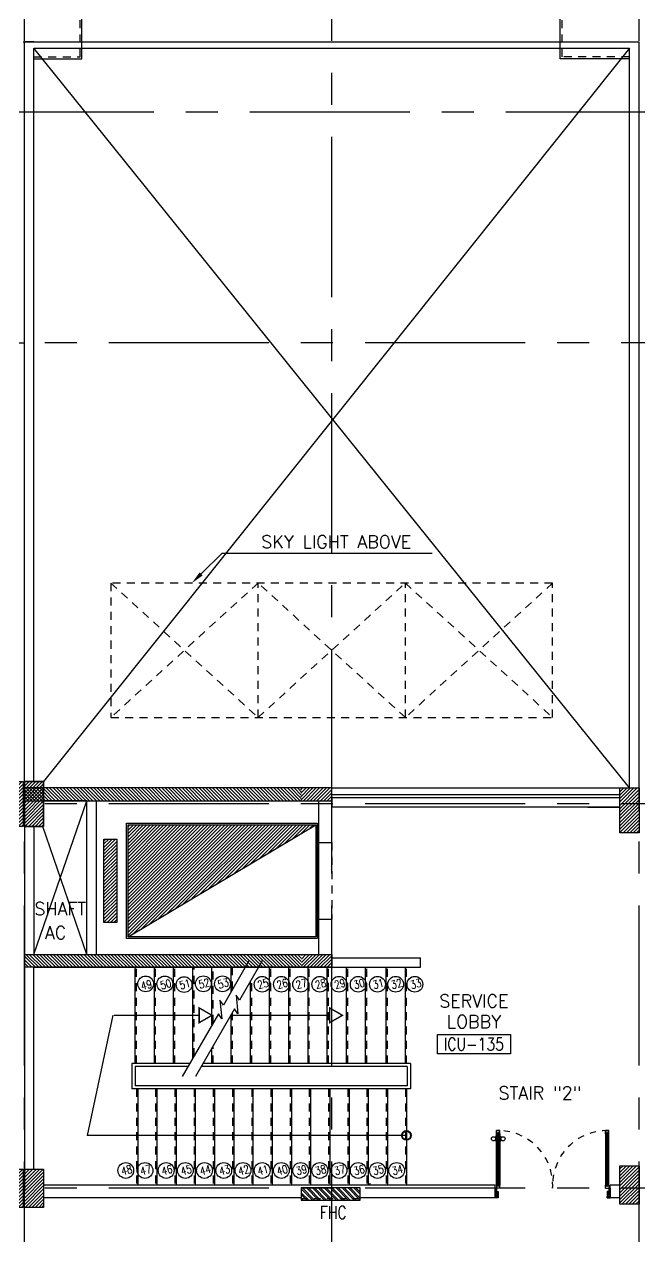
# Model space of a CAD drawing. Extents: x 276011.4 to 276105.3, y 57291.9 to 57371.4.
# Drawn here: x 276052.79 to 276062.41, y 57329.23 to 57348.16 of the extents above; entities that cross this region are included whole.
import ezdxf
from ezdxf.enums import TextEntityAlignment as Align

# ---------------------------------------------------------------- set-up
doc = ezdxf.new("R2010")
doc.units = 0
doc.header["$MEASUREMENT"] = 0
for name, pattern in [('CENTERX2', [4, 2.5, -0.5, 0.5, -0.5]), ('HIDDEN', [0.375, 0.25, -0.125]), ('HIDDEN2', [0.1875, 0.125, -0.0625])]:
    doc.linetypes.add(name, pattern=pattern)
for name, color, linetype in [('AXES', 11, 'CENTERX2'), ('COL', 11, 'CONTINUOUS'), ('DOOR', 11, 'CONTINUOUS'), ('FHC', 11, 'CONTINUOUS'), ('HAT', 11, 'CONTINUOUS'), ('HIDDEN', 11, 'HIDDEN2'), ('INSUL', 11, 'CONTINUOUS'), ('LIFTS', 11, 'CONTINUOUS'), ('RM-BOX', 11, 'CONTINUOUS'), ('RM-IND', 11, 'CONTINUOUS'), ('RM-NAME', 11, 'CONTINUOUS'), ('RM-NO', 11, 'CONTINUOUS'), ('ROOF', 11, 'CONTINUOUS'), ('SHAFT', 11, 'CONTINUOUS'), ('STR', 11, 'CONTINUOUS'), ('WALL', 11, 'CONTINUOUS')]:
    doc.layers.add(name, color=color, linetype=linetype)
doc.styles.add('ROMANS', font='ROMANS.shx', dxfattribs={"width": 0.6})
pattern_1 = [(135, (276353.31168, 57274.97192), (0.0265165043, 0.0265165043), [])]
pattern_2 = [(45, (0, 0), (-0.0265165042945, 0.0265165042945), [])]

# ---------------------------------------------------------------- blocks, each defined once
blk = doc.blocks.new('RM1')
at = {"layer": 'RM-BOX'}
blk.add_lwpolyline([(570, -200), (-570, -200), (-570, -500), (570, -500)], close=True, dxfattribs=at)
at = {"layer": 'RM-NAME', "style": 'ROMANS'}
for tag, p in [('ROOMNAME1', (0, 324)), ('ROOMNAME2', (0, 0))]:
    blk.add_attdef(tag, text='', height=200, dxfattribs=at).set_placement(p, align=Align.MIDDLE)
at = {"layer": 'RM-NO', "style": 'ROMANS', "width": 0.8}
blk.add_attdef('ROOMNO', text='', height=200, dxfattribs=at).set_placement((0, -350), align=Align.MIDDLE)
blk = doc.blocks.new('A$C272A55A0')
at = {"layer": 'DOOR', "color": 0, "linetype": 'ByBlock'}
for p, q in [((0, 900), (0, 1050)), ((50, 1050), (0, 1050)), ((25, 950), (50, 950)), ((25, 900), (25, 950)), ((50, 950), (50, 1050)), ((1750, 950), (1750, 1050)), ((1750, 1050), (1800, 1050)), ((1775, 950), (1750, 950)), ((1775, 900), (1775, 950)), ((1800, 1050), (1800, 900)), ((0, 900), (25, 900)), ((75, 900), (25, 900)), ((25, 850), (25, 900)), ((42, 850), (25, 850)), ((58, 870), (42, 870)), ((42, 870), (42, 850)), ((58, 850), (58, 870)), ((75, 850), (58, 850)), ((75, 900), (75, 850)), ((1725, 900), (1775, 900)), ((1725, 900), (1725, 850)), ((1725, 850), (1742, 850)), ((1742, 870), (1758, 870)), ((1742, 850), (1742, 870)), ((1758, 870), (1758, 850)), ((1758, 850), (1775, 850)), ((1800, 900), (1775, 900)), ((1775, 850), (1775, 900)), ((25, 50), (42, 50)), ((25, 50), (25, 0)), ((25, 0), (75, 0)), ((75, 0), (25, 0)), ((42, 50), (42, 30)), ((42, 30), (58, 30)), ((58, 50), (75, 50)), ((58, 50), (58, 30)), ((75, 50), (75, 0)), ((1718, 160), (1709, 160)), ((1709, 95), (1709, 160)), ((1718, 95), (1709, 95)), ((1725, 173), (1718, 173)), ((1718, 173), (1718, 83)), ((1718, 95), (1718, 160)), ((1725, 83), (1718, 83)), ((1742, 50), (1725, 50)), ((1725, 50), (1725, 0)), ((1775, 0), (1725, 0)), ((1725, 0), (1775, 0)), ((1742, 50), (1742, 30)), ((1758, 30), (1742, 30)), ((1775, 50), (1758, 50)), ((1758, 50), (1758, 30)), ((1775, 173), (1782, 173)), ((1775, 83), (1782, 83)), ((1775, 50), (1775, 0)), ((1782, 173), (1782, 83)), ((1782, 160), (1791, 160)), ((1782, 95), (1782, 160)), ((1782, 95), (1791, 95)), ((1791, 95), (1791, 160))]:
    blk.add_line(p, q, dxfattribs=at)
at = {"layer": 'DOOR', "color": 9, "linetype": 'ByBlock'}
for p, q in [((50, 1050), (0, 1010)), ((50, 1050), (0, 937)), ((50, 1050), (37, 950)), ((1750, 1050), (1800, 1010)), ((1750, 1050), (1800, 937)), ((1750, 1050), (1763, 950))]:
    blk.add_line(p, q, dxfattribs=at)
at = {"layer": 'DOOR', "linetype": 'ByBlock'}
for p, q in [((25, 850), (25, 50)), ((42, 850), (42, 50)), ((58, 850), (58, 50)), ((75, 50), (75, 850)), ((1725, 50), (1725, 850)), ((1742, 850), (1742, 50)), ((1758, 850), (1758, 50)), ((1775, 850), (1775, 50))]:
    blk.add_line(p, q, dxfattribs=at)
at = {"layer": 'DOOR', "color": 0, "linetype": 'ByBlock'}
for centre in [(1676, 128), (1824, 128)]:
    blk.add_circle(centre, 32.4, dxfattribs=at)
at = {"layer": 'DOOR', "color": 9, "linetype": 'ByBlock'}
for centre, radius, start, end in [((50, 1050), 54.4, 203.2074, 270), ((50, 1050), 74.4, 227.7764, 270), ((50, 1050), 94.4, 238.0182, 270), ((50, 1050), 114, 244.0838, 257.3774), ((50, 1050), 34.4, 180, 270), ((50, 1050), 14.4, 180, 270), ((1750, 1050), 14.4, 270, 0), ((1750, 1050), 34.4, 270, 0), ((1750, 1050), 54.4, 270, 336.7926), ((1750, 1050), 74.4, 270, 312.2236), ((1750, 1050), 94.4, 270, 301.9818), ((1750, 1050), 114, 282.6226, 295.9162), ((50, 1050), 134, 248.1598, 259.28), ((50, 1050), 154, 251.1053, 256.2858), ((1750, 1050), 134, 280.72, 291.8402), ((1750, 1050), 154, 283.7142, 288.8947)]:
    blk.add_arc(centre, radius, start, end, dxfattribs=at)
at = {"layer": 'DOOR', "linetype": 'HIDDEN', "ltscale": 0.5}
for centre, start, end in [((50, 851), 268.3174, 3.2965), ((1750, 851), 176.7035, 271.6826)]:
    blk.add_arc(centre, 851, start, end, dxfattribs=at)
at = {"layer": 'WALL', "linetype": 'ByBlock'}
blk.add_line((1800, 900), (1800, 1050), dxfattribs=at)
blk = doc.blocks.new('C5V')
at = {"layer": 'HAT'}
h = blk.add_hatch(dxfattribs=at)
h.set_pattern_fill('ANSI31', color=256, scale=300, style=0)
h.set_pattern_definition([(45, (-249196.182, -54711.005), (-26.5165043, 26.5165043), [])])
h.paths.add_polyline_path([(-20, 600), (-320, 600), (-320, 300), (-20, 300)])
h.paths.add_polyline_path([(-20, 300), (-320, 300), (-320, 0), (-20, 0)])
h = blk.add_hatch(dxfattribs=at)
h.set_pattern_fill('ANSI31', color=256, scale=300, style=0)
h.set_pattern_definition([(45, (-248876.182, -54711.005), (-26.5165043, 26.5165043), [])])
h.paths.add_polyline_path([(300, 600), (0, 600), (0, 300), (300, 300)])
h.paths.add_polyline_path([(300, 300), (0, 300), (0, 0), (300, 0)])
at = {"layer": 'COL'}
for points in [[(-20, 600), (-20, 0), (-320, 0), (-320, 600)], [(300, 600), (300, 0), (0, 0), (0, 600)]]:
    blk.add_lwpolyline(points, close=True, dxfattribs=at)
blk = doc.blocks.new('C11')
at = {"layer": 'HAT'}
h = blk.add_hatch(dxfattribs=at)
h.set_pattern_fill('ANSI31', color=256, scale=300, style=0)
h.set_pattern_definition([(45, (-248556.182, -75061.005), (-26.5165043, 26.5165043), [])])
h.paths.add_polyline_path([(300, 700), (0, 700), (0, 350), (300, 350)])
h.paths.add_polyline_path([(300, 350), (0, 350), (0, 0), (300, 0)])
at = {"layer": 'COL'}
blk.add_lwpolyline([(300, 700), (300, 0), (0, 0), (0, 700)], close=True, dxfattribs=at)
blk = doc.blocks.new('C11D')
at = {"layer": 'COL', "linetype": 'ByBlock'}
for p in [(-320, 0), (0, 0)]:
    blk.add_blockref('C11', p, dxfattribs=at)

msp = doc.modelspace()

# ---------------------------------------------------------------- hatches: boundary and pattern name
at = {"layer": 'FHC', "linetype": 'ByBlock', "ltscale": 0.3}
h = msp.add_hatch(dxfattribs=at)
h.set_pattern_fill('ANSI32', color=11, scale=175, style=0)
h.set_pattern_definition([(135, (276290.23668, 57298.74692), (0.046403883, 0.046403883), []), (135, (276290.205745, 57298.74692), (0.046403883, 0.046403883), [])])
h.paths.add_polyline_path([(276057.1205, 57329.7979), (276057.1205, 57329.9879), (276058.0405, 57329.9879), (276058.0405, 57329.7979)])
h.paths.add_polyline_path([(276058.2531, 57329.3768), (276058.2531, 57329.7976), (276057.9906, 57329.7976), (276057.9906, 57329.3768)], flags=9)
at = {"layer": 'HAT'}
h = msp.add_hatch(dxfattribs=at)
h.set_pattern_fill('ANSI31', color=256, scale=0.3, style=0)
h.set_pattern_definition(pattern_1)
h.paths.add_polyline_path([(276057.1205, 57336.2329), (276057.1205, 57336.0329), (276052.7955, 57336.0329), (276052.7955, 57336.2329)])
h = msp.add_hatch(dxfattribs=at)
h.set_pattern_fill('ANSI31', color=256, scale=0.3, style=0)
h.set_pattern_definition(pattern_2)
h.paths.add_polyline_path([(276057.5955, 57336.2329), (276057.1112, 57336.2329), (276057.1112, 57336.0329), (276057.5955, 57336.0329), (276057.5955, 57336.0937)])
h = msp.add_hatch(dxfattribs=at)
h.set_pattern_fill('ANSI31', color=256, scale=0.3, style=0)
h.set_pattern_definition(pattern_2)
h.paths.add_polyline_path([(276055.1955, 57335.6579), (276054.4143, 57335.6579), (276054.4143, 57334.7829), (276055.1955, 57334.7829)])
h.paths.add_polyline_path([(276056.3955, 57335.6579), (276055.1955, 57335.6579), (276055.1955, 57334.7829), (276055.8792, 57334.7829), (276056.3955, 57335.091)])
h.paths.add_polyline_path([(276055.1955, 57334.7829), (276054.4143, 57334.7829), (276054.4143, 57333.9088), (276055.1955, 57334.3749)])
h.paths.add_polyline_path([(276055.8792, 57334.7829), (276055.1955, 57334.7829), (276055.1955, 57334.3749)])
h.paths.add_polyline_path([(276057.3455, 57335.6579), (276056.3955, 57335.6579), (276056.3955, 57335.091)])
h.paths.add_polyline_path([(276056.0342, 57334.6744), (276056.0342, 57334.9915), (276056.2142, 57334.9915), (276056.2142, 57334.6744)], flags=9)
h = msp.add_hatch(dxfattribs=at)
h.set_pattern_fill('ANSI31', color=256, scale=0.3, style=0)
h.set_pattern_definition(pattern_2)
h.paths.add_polyline_path([(276054.2393, 57334.7829), (276054.0393, 57334.7829), (276054.0393, 57334.1329), (276054.2393, 57334.1329)])
h.paths.add_polyline_path([(276054.2393, 57335.4329), (276054.0393, 57335.4329), (276054.0393, 57334.7829), (276054.2393, 57334.7829)])
h = msp.add_hatch(dxfattribs=at)
h.set_pattern_fill('ANSI31', color=256, scale=0.3, style=0)
h.set_pattern_definition(pattern_1)
h.paths.add_polyline_path([(276052.7955, 57333.4329), (276052.7955, 57333.6329), (276057.1205, 57333.6329), (276057.1205, 57333.4329)])
h = msp.add_hatch(dxfattribs=at)
h.set_pattern_fill('ANSI31', color=256, scale=0.3, style=0)
h.set_pattern_definition(pattern_2)
h.paths.add_polyline_path([(276057.5955, 57333.6329), (276057.1221, 57333.6329), (276057.1221, 57333.5829), (276057.5955, 57333.5829)])
h.paths.add_polyline_path([(276057.5955, 57333.5829), (276057.1221, 57333.5829), (276057.1221, 57333.4329), (276057.5955, 57333.4329)])
h = msp.add_hatch(dxfattribs=at)
h.set_pattern_fill('ANSI31', color=256, scale=0.3, style=0)
h.set_pattern_definition([(45, (275761.559317, 57274.97192), (-0.0265165043, 0.0265165043), [])])
h.paths.add_polyline_path([(276062.3955, 57330.3329), (276062.0955, 57330.3329), (276062.0955, 57329.9829), (276062.3955, 57329.9829)])
h.paths.add_polyline_path([(276062.3955, 57329.9829), (276062.0955, 57329.9829), (276062.0955, 57329.7329), (276062.3955, 57329.7329)])

# ---------------------------------------------------------------- linework, layer by layer
at = {"layer": 'AXES'}
for p, q in [((276057.5955, 57291.8986), (276057.5955, 57370.7113)), ((276052.7955, 57291.8986), (276052.7955, 57370.3613)), ((276062.3955, 57291.8986), (276062.3955, 57370.3613)), ((276094.8155, 57346.7829), (276052.5255, 57346.7829)), ((276036.5755, 57343.1829), (276052.7955, 57343.1829)), ((276104.6155, 57343.1829), (276052.5255, 57343.1829)), ((276104.6155, 57335.9829), (276036.5755, 57335.9829)), ((276104.6155, 57335.9829), (276052.5255, 57335.9829)), ((276104.6155, 57329.9829), (276052.5255, 57329.9829))]:
    msp.add_line(p, q, dxfattribs=at)
at = {"layer": 'COL'}
for points in [[(276052.7955, 57336.2329), (276052.7955, 57336.0329), (276057.5955, 57336.0329), (276057.5955, 57336.2329)], [(276057.5955, 57333.4329), (276052.7955, 57333.4329), (276052.7955, 57333.6329), (276057.5955, 57333.6329)], [(276062.3955, 57330.3329), (276062.3955, 57329.7329), (276062.0955, 57329.7329), (276062.0955, 57330.3329)]]:
    msp.add_lwpolyline(points, close=True, dxfattribs=at)
at = {"layer": 'FHC', "color": 250, "linetype": 'HIDDEN', "ltscale": 0.25}
msp.add_line((276057.1205, 57329.8229), (276058.0405, 57329.8229), dxfattribs=at)
at = {"layer": 'FHC', "linetype": 'ByBlock', "ltscale": 0.3}
msp.add_lwpolyline([(276058.0405, 57329.9879), (276057.1205, 57329.9879), (276057.1205, 57329.7979), (276058.0405, 57329.7979)], close=True, dxfattribs=at)
at = {"layer": 'HIDDEN'}
for p, q in [((276061.0455, 57339.4329), (276054.1455, 57339.4329)), ((276054.1455, 57339.4329), (276054.1455, 57337.3329)), ((276056.4455, 57339.4329), (276054.1455, 57337.3329)), ((276054.1455, 57339.4329), (276056.4455, 57337.3329)), ((276058.7455, 57337.3329), (276056.4455, 57339.4329)), ((276056.4455, 57337.3329), (276058.7455, 57339.4329)), ((276056.4455, 57337.3329), (276056.4455, 57339.4329)), ((276056.4455, 57337.3329), (276056.4455, 57339.4329)), ((276061.0455, 57339.4329), (276058.7455, 57337.3329)), ((276058.7455, 57339.4329), (276061.0455, 57337.3329)), ((276058.7455, 57337.3329), (276058.7455, 57339.4329)), ((276058.7455, 57337.3329), (276058.7455, 57339.4329)), ((276061.0455, 57337.3329), (276061.0455, 57339.4329)), ((276054.1455, 57337.3329), (276061.0455, 57337.3329)), ((276057.5955, 57335.3829), (276057.5955, 57334.1829))]:
    msp.add_line(p, q, dxfattribs=at)
at = {"layer": 'INSUL'}
for p, q in [((276057.5955, 57336.1329), (276062.0955, 57336.1329)), ((276057.5955, 57336.0829), (276062.0955, 57336.0829))]:
    msp.add_line(p, q, dxfattribs=at)
at = {"layer": 'LIFTS'}
for p, q in [((276054.3893, 57333.8829), (276054.3893, 57335.6829)), ((276054.3893, 57335.6829), (276057.3705, 57335.6829)), ((276057.3705, 57335.6829), (276057.3705, 57333.8829)), ((276054.4143, 57333.9079), (276054.4143, 57335.6579)), ((276054.4143, 57335.6579), (276057.3455, 57335.6579)), ((276054.4143, 57333.9088), (276057.3455, 57335.6579)), ((276057.3455, 57335.6579), (276057.3455, 57333.9079)), ((276057.3955, 57334.1829), (276057.3955, 57335.3829)), ((276057.3705, 57333.8829), (276054.3893, 57333.8829)), ((276057.3455, 57333.9079), (276054.4143, 57333.9079))]:
    msp.add_line(p, q, dxfattribs=at)
msp.add_lwpolyline([(276054.2393, 57334.1329), (276054.0393, 57334.1329), (276054.0393, 57335.4329), (276054.2393, 57335.4329)], close=True, dxfattribs=at)
at = {"layer": 'RM-IND'}
for p, q in [((276055.5546, 57339.574), (276055.883, 57339.9008)), ((276055.883, 57339.9008), (276056.396, 57339.9008)), ((276056.396, 57339.9008), (276059.1626, 57339.9008))]:
    msp.add_line(p, q, dxfattribs=at)
msp.add_solid([(276055.5781, 57339.5504), (276055.531, 57339.5976), (276055.4128, 57339.4329)], dxfattribs=at)
at = {"layer": 'ROOF'}
for p, q in [((276052.7755, 57347.8829), (276062.3955, 57347.8829)), ((276052.7955, 57336.2329), (276052.7955, 57347.8829)), ((276052.9455, 57347.8829), (276052.7955, 57347.8829)), ((276062.3955, 57336.2329), (276062.3955, 57347.8829)), ((276052.9455, 57336.3329), (276052.9455, 57347.7829)), ((276052.9455, 57347.7829), (276062.2455, 57347.7829)), ((276062.2455, 57336.2329), (276062.2455, 57347.7829))]:
    msp.add_line(p, q, dxfattribs=at)
at = {"layer": 'SHAFT'}
for p, q in [((276062.2455, 57336.2329), (276052.9455, 57347.7829)), ((276062.2455, 57347.7829), (276053.0955, 57336.3329)), ((276052.9455, 57333.6329), (276053.7705, 57336.0329)), ((276053.7705, 57333.6329), (276053.083, 57335.6329))]:
    msp.add_line(p, q, dxfattribs=at)
at = {"layer": 'STR'}
for p, q in [((276054.5255, 57331.9329), (276054.5255, 57333.4329)), ((276054.8255, 57331.9329), (276054.8255, 57333.4329)), ((276055.1255, 57331.9329), (276055.1255, 57333.4329)), ((276055.4255, 57332.0126), (276055.4255, 57333.4329)), ((276055.7255, 57332.5322), (276055.7255, 57333.4329)), ((276056.3029, 57333.5324), (276055.9053, 57332.8436)), ((276056.0255, 57333.0519), (276056.0255, 57333.4329)), ((276056.51, 57333.5324), (276056.1568, 57332.9206)), ((276056.6255, 57331.9329), (276056.6255, 57333.4329)), ((276056.9255, 57331.9329), (276056.9255, 57333.4329)), ((276057.2255, 57331.9329), (276057.2255, 57333.4329)), ((276057.5255, 57331.9329), (276057.5255, 57333.4329)), ((276057.8255, 57331.9329), (276057.8255, 57333.4329)), ((276058.1255, 57331.9329), (276058.1255, 57333.4329)), ((276058.4455, 57331.9329), (276058.4455, 57333.4329)), ((276058.7455, 57331.9329), (276058.7455, 57333.4329)), ((276056.3255, 57331.9329), (276056.3255, 57333.2128)), ((276054.1791, 57332.6829), (276053.7755, 57330.8079)), ((276054.1991, 57332.6829), (276055.5255, 57332.6829)), ((276055.8264, 57332.707), (276055.2596, 57331.7253)), ((276056.0779, 57332.784), (276055.4666, 57331.7253)), ((276056.0255, 57331.9329), (276056.0255, 57332.6932)), ((276056.0255, 57332.6829), (276057.5628, 57332.6829)), ((276055.7255, 57331.9329), (276055.7255, 57332.1736)), ((276054.4755, 57331.9329), (276054.4755, 57331.5329)), ((276055.3795, 57331.9329), (276054.4755, 57331.9329)), ((276054.5255, 57331.8829), (276054.5255, 57331.5829)), ((276055.3506, 57331.8829), (276054.5255, 57331.8829)), ((276058.7755, 57331.8829), (276055.5577, 57331.8829)), ((276058.8255, 57331.9329), (276055.5865, 57331.9329)), ((276058.7755, 57331.8829), (276058.7755, 57331.5829)), ((276058.8255, 57331.9329), (276058.8255, 57331.5329)), ((276058.8255, 57331.5329), (276054.4755, 57331.5329)), ((276058.7755, 57331.5829), (276054.5255, 57331.5829)), ((276054.5655, 57331.5329), (276054.5655, 57330.0329)), ((276054.8655, 57331.5329), (276054.8655, 57330.0329)), ((276055.1655, 57331.5329), (276055.1655, 57330.0329)), ((276055.4655, 57331.5329), (276055.4655, 57330.0329)), ((276055.7655, 57331.5329), (276055.7655, 57330.0329)), ((276056.0655, 57331.5329), (276056.0655, 57330.0329)), ((276056.3655, 57331.5329), (276056.3655, 57330.0329)), ((276056.6655, 57331.5329), (276056.6655, 57330.0329)), ((276056.9655, 57331.5329), (276056.9655, 57330.0329)), ((276056.9655, 57331.5329), (276056.9655, 57330.0329)), ((276057.2655, 57331.5329), (276057.2655, 57330.0329)), ((276057.5655, 57331.5329), (276057.5655, 57330.0329)), ((276057.8655, 57331.5329), (276057.8655, 57330.0329)), ((276058.1655, 57331.5329), (276058.1655, 57330.0329)), ((276058.4655, 57331.5329), (276058.4655, 57330.0329)), ((276058.7655, 57331.5329), (276058.7655, 57330.0329)), ((276058.7626, 57330.8079), (276053.7755, 57330.8079))]:
    msp.add_line(p, q, dxfattribs=at)
at = {"layer": 'STR', "linetype": 'HIDDEN2'}
for p, q in [((276054.5455, 57331.9329), (276054.5455, 57333.4329)), ((276054.8455, 57331.9329), (276054.8455, 57333.4329)), ((276055.1455, 57331.9329), (276055.1455, 57333.4329)), ((276055.4455, 57332.0473), (276055.4455, 57333.4329)), ((276055.7455, 57332.5669), (276055.7455, 57333.4329)), ((276056.0455, 57333.0865), (276056.0455, 57333.4329)), ((276056.6455, 57331.9329), (276056.6455, 57333.4329)), ((276056.9455, 57331.9329), (276056.9455, 57333.4329)), ((276057.2455, 57331.9329), (276057.2455, 57333.4329)), ((276057.5455, 57331.9329), (276057.5455, 57333.4329)), ((276057.8455, 57331.9329), (276057.8455, 57333.4329)), ((276058.1455, 57331.9329), (276058.1455, 57333.4329)), ((276058.4655, 57331.9329), (276058.4655, 57333.4329)), ((276058.7655, 57331.9329), (276058.7655, 57333.4329)), ((276056.3455, 57331.9329), (276056.3455, 57333.2475)), ((276056.0455, 57331.9329), (276056.0455, 57332.7279)), ((276055.7455, 57331.9329), (276055.7455, 57332.2083)), ((276054.5455, 57331.5329), (276054.5455, 57330.0329)), ((276054.8455, 57331.5329), (276054.8455, 57330.0329)), ((276055.1455, 57331.5329), (276055.1455, 57330.0329)), ((276055.4455, 57331.5329), (276055.4455, 57330.0329)), ((276055.7455, 57331.5329), (276055.7455, 57330.0329)), ((276056.0455, 57331.5329), (276056.0455, 57330.0329)), ((276056.3455, 57331.5329), (276056.3455, 57330.0329)), ((276056.6455, 57331.5329), (276056.6455, 57330.0329)), ((276056.9455, 57331.5329), (276056.9455, 57330.0329)), ((276056.9455, 57331.5329), (276056.9455, 57330.0329)), ((276057.2455, 57331.5329), (276057.2455, 57330.0329)), ((276057.5455, 57331.5329), (276057.5455, 57330.0329)), ((276057.8455, 57331.5329), (276057.8455, 57330.0329)), ((276058.1455, 57331.5329), (276058.1455, 57330.0329)), ((276058.4455, 57331.5329), (276058.4455, 57330.0329)), ((276058.7455, 57331.5329), (276058.7455, 57330.0329))]:
    msp.add_line(p, q, dxfattribs=at)
at = {"layer": 'STR'}
for points in [[(276052.9441, 57347.6188), (276053.6955, 57347.6188), (276053.6955, 57350.2538), (276052.9441, 57350.2538)], [(276062.2441, 57347.6188), (276061.1655, 57347.6188), (276061.1655, 57350.2538), (276062.2441, 57350.2538)], [(276055.9053, 57332.8436), (276055.8505, 57332.9211), (276055.8798, 57332.6267), (276055.8264, 57332.707)], [(276056.1568, 57332.9206), (276056.102, 57332.9981), (276056.1313, 57332.7037), (276056.0779, 57332.784)]]:
    msp.add_lwpolyline(points, dxfattribs=at)
at = {"layer": 'STR', "linetype": 'HIDDEN2'}
for points in [[(276052.9441, 57347.6488), (276053.6655, 57347.6488), (276053.6655, 57350.2238), (276052.9441, 57350.2238)], [(276062.2441, 57347.6488), (276061.1955, 57347.6488), (276061.1955, 57350.2238), (276062.2441, 57350.2238)]]:
    msp.add_lwpolyline(points, dxfattribs=at)
at = {"layer": 'STR', "const_width": 0.0215}
for points in [[(276055.5255, 57332.5675), (276055.5255, 57332.7984), (276055.7255, 57332.6829)], [(276057.5628, 57332.5675), (276057.5628, 57332.7984), (276057.7628, 57332.6829)]]:
    msp.add_lwpolyline(points, close=True, dxfattribs=at)
at = {"layer": 'STR', "color": 11}
for centre in [(276054.6898, 57333.1735), (276054.9898, 57333.1735), (276055.2898, 57333.1625), (276055.5898, 57333.174), (276055.8898, 57333.174), (276056.5098, 57333.1677), (276056.8098, 57333.1677), (276057.1098, 57333.1677), (276057.4098, 57333.1677), (276057.7098, 57333.1677), (276058.0098, 57333.1677), (276058.3098, 57333.1677), (276058.5946, 57333.1677), (276058.8946, 57333.1677), (276054.3793, 57330.2605), (276054.6793, 57330.2605), (276055.0096, 57330.2605), (276055.3096, 57330.2605), (276055.6096, 57330.2605), (276055.9096, 57330.2605), (276056.2096, 57330.2605), (276056.5096, 57330.2605), (276056.8096, 57330.2605), (276057.1096, 57330.2605), (276057.4096, 57330.2605), (276057.7096, 57330.2605), (276058.0096, 57330.2605), (276058.3096, 57330.2605), (276058.6096, 57330.2605)]:
    msp.add_circle(centre, 0.1232, dxfattribs=at)
at = {"layer": 'STR'}
for radius in [0.075, 0.065]:
    msp.add_circle((276058.7626, 57330.8079), radius, dxfattribs=at)
at = {"layer": 'WALL', "linetype": 'ByBlock', "ltscale": 0.3}
for p, q in [((276053.0955, 57336.3329), (276052.7955, 57336.3329)), ((276052.7955, 57336.3329), (276052.7955, 57335.6329)), ((276053.0955, 57335.6329), (276053.0955, 57336.3329)), ((276057.5955, 57336.0937), (276057.5955, 57335.9329)), ((276052.7955, 57335.6329), (276053.0955, 57335.6329)), ((276058.9825, 57333.4329), (276058.9825, 57333.5829))]:
    msp.add_line(p, q, dxfattribs=at)
at = {"layer": 'WALL'}
for p, q in [((276057.5955, 57336.2329), (276062.0955, 57336.2329)), ((276052.7955, 57336.0329), (276052.7955, 57329.9329)), ((276053.7705, 57333.6329), (276053.7705, 57336.0329)), ((276053.9205, 57333.6329), (276053.9205, 57336.0329)), ((276057.3955, 57335.3829), (276057.3955, 57336.0329)), ((276057.5955, 57335.3829), (276057.5955, 57335.9329)), ((276062.0955, 57335.9329), (276057.5955, 57335.9329)), ((276061.5955, 57335.9329), (276062.0955, 57335.9329)), ((276052.9455, 57335.6329), (276052.9455, 57333.6329)), ((276057.3955, 57335.3829), (276057.5955, 57335.3829)), ((276057.3955, 57333.6329), (276057.3955, 57334.1829)), ((276057.3955, 57334.1829), (276057.5955, 57334.1829)), ((276057.5955, 57333.5829), (276057.5955, 57334.1829)), ((276052.9455, 57330.2829), (276052.9455, 57333.4329)), ((276052.9455, 57333.4329), (276058.9825, 57333.4329)), ((276057.5955, 57333.5829), (276058.9825, 57333.5829)), ((276060.1455, 57330.0329), (276053.0955, 57330.0329)), ((276060.1455, 57329.8329), (276060.1455, 57330.0329)), ((276061.9455, 57329.8329), (276061.9455, 57330.0329)), ((276062.0955, 57330.0329), (276061.9455, 57330.0329)), ((276057.1205, 57329.8329), (276053.0955, 57329.8329)), ((276057.1205, 57329.9879), (276057.1205, 57329.8206)), ((276058.0405, 57329.8219), (276058.0405, 57329.9869)), ((276060.1455, 57329.8329), (276058.0405, 57329.8329)), ((276062.0955, 57329.8329), (276061.9455, 57329.8329))]:
    msp.add_line(p, q, dxfattribs=at)
at = {"layer": 'WALL', "color": 9, "linetype": 'ByBlock'}
msp.add_line((276058.1953, 57330.0329), (276058.1953, 57330.0642), dxfattribs=at)
at = {"layer": 'WALL', "linetype": 'ByBlock', "ltscale": 0.3}
msp.add_lwpolyline([(276052.9455, 57335.6329), (276052.9455, 57333.6329), (276053.7705, 57333.6329), (276053.7705, 57336.0329), (276053.0955, 57336.0329)], dxfattribs=at)
msp.add_lwpolyline([(276052.7955, 57330.2829), (276053.0955, 57330.2829), (276053.0955, 57329.6829), (276052.7955, 57329.6829)], close=True, dxfattribs=at)

# ---------------------------------------------------------------- block references
at = {"layer": 'COL', "linetype": 'ByBlock', "xscale": 0.001, "yscale": 0.001, "zscale": 0.001}
for name, p in [('C11D', (276052.7955, 57335.6329)), ('C11', (276062.0955, 57335.5329)), ('C5V', (276052.7955, 57329.6829))]:
    msp.add_blockref(name, p, dxfattribs=at)
at = {"layer": 'DOOR', "color": 0, "linetype": 'ByBlock', "xscale": 0.001, "yscale": 0.001, "zscale": 0.001, "rotation": 180}
msp.add_blockref('A$C272A55A0', (276061.9455, 57330.8833), dxfattribs=at)
at = {"layer": 'RM-NAME'}
ref = msp.add_blockref('RM1', (276059.8155, 57332.5836), dxfattribs=dict(at, xscale=-0.001, yscale=0.001, zscale=0.001))
ref.add_attrib('ROOMNO', 'ICU-135', dxfattribs={"layer": 'RM-NO', "height": 0.2, "style": 'ROMANS', "width": 0.8}).set_placement((276059.8155, 57332.2336), align=Align.MIDDLE)
ref.add_attrib('ROOMNAME2', 'LOBBY', dxfattribs={"height": 0.2, "style": 'ROMANS'}).set_placement((276059.8155, 57332.5836), align=Align.MIDDLE)
ref.add_attrib('ROOMNAME1', 'SERVICE', dxfattribs={"height": 0.2, "style": 'ROMANS'}).set_placement((276059.8155, 57332.9075), align=Align.MIDDLE)

# ---------------------------------------------------------------- texts
at = {"layer": 'FHC', "color": 2, "style": 'ROMANS', "width": 0.8}
msp.add_text('FHC', height=0.2, dxfattribs=at).set_placement((276057.4107, 57329.5039))
at = {"layer": 'RM-NAME', "style": 'ROMANS'}
msp.add_text('SKY LIGHT ABOVE', height=0.2, dxfattribs=at).set_placement((276056.496, 57340.0758), align=Align.MIDDLE_LEFT)
for s, p in [('SHAFT', (276053.3554, 57334.3486)), ('AC', (276053.2831, 57333.9738)), ('STAIR "2"', (276060.8483, 57331.4705))]:
    msp.add_text(s, height=0.2, dxfattribs=at).set_placement(p, align=Align.MIDDLE)
at = {"layer": 'STR', "color": 9, "style": 'ROMANS', "width": 0.8}
for s, p in [('49', (276054.7027, 57333.1574)), ('50', (276055.0027, 57333.1689)), ('51', (276055.3027, 57333.1689)), ('52', (276055.6027, 57333.1804)), ('53', (276055.9027, 57333.1804)), ('25', (276056.5227, 57333.1742)), ('26', (276056.8227, 57333.1742)), ('27', (276057.1227, 57333.1742)), ('28', (276057.4227, 57333.1742)), ('29', (276057.7227, 57333.1742)), ('30', (276058.0227, 57333.1742)), ('31', (276058.3227, 57333.1742)), ('32', (276058.6075, 57333.1742)), ('33', (276058.9075, 57333.1742)), ('48', (276054.3922, 57330.2669)), ('47', (276054.6922, 57330.2669)), ('46', (276055.0225, 57330.2669)), ('45', (276055.3225, 57330.2669)), ('44', (276055.6225, 57330.2669)), ('43', (276055.9225, 57330.2669)), ('42', (276056.2225, 57330.2669)), ('41', (276056.5225, 57330.2669)), ('40', (276056.8225, 57330.2669)), ('39', (276057.1225, 57330.2669)), ('38', (276057.4225, 57330.2669)), ('37', (276057.7225, 57330.2669)), ('36', (276058.0225, 57330.2669)), ('35', (276058.3225, 57330.2669)), ('34', (276058.6225, 57330.2669))]:
    msp.add_text(s, height=0.125, rotation=15, dxfattribs=at).set_placement(p, align=Align.MIDDLE)

doc.saveas('drawing.dxf')
